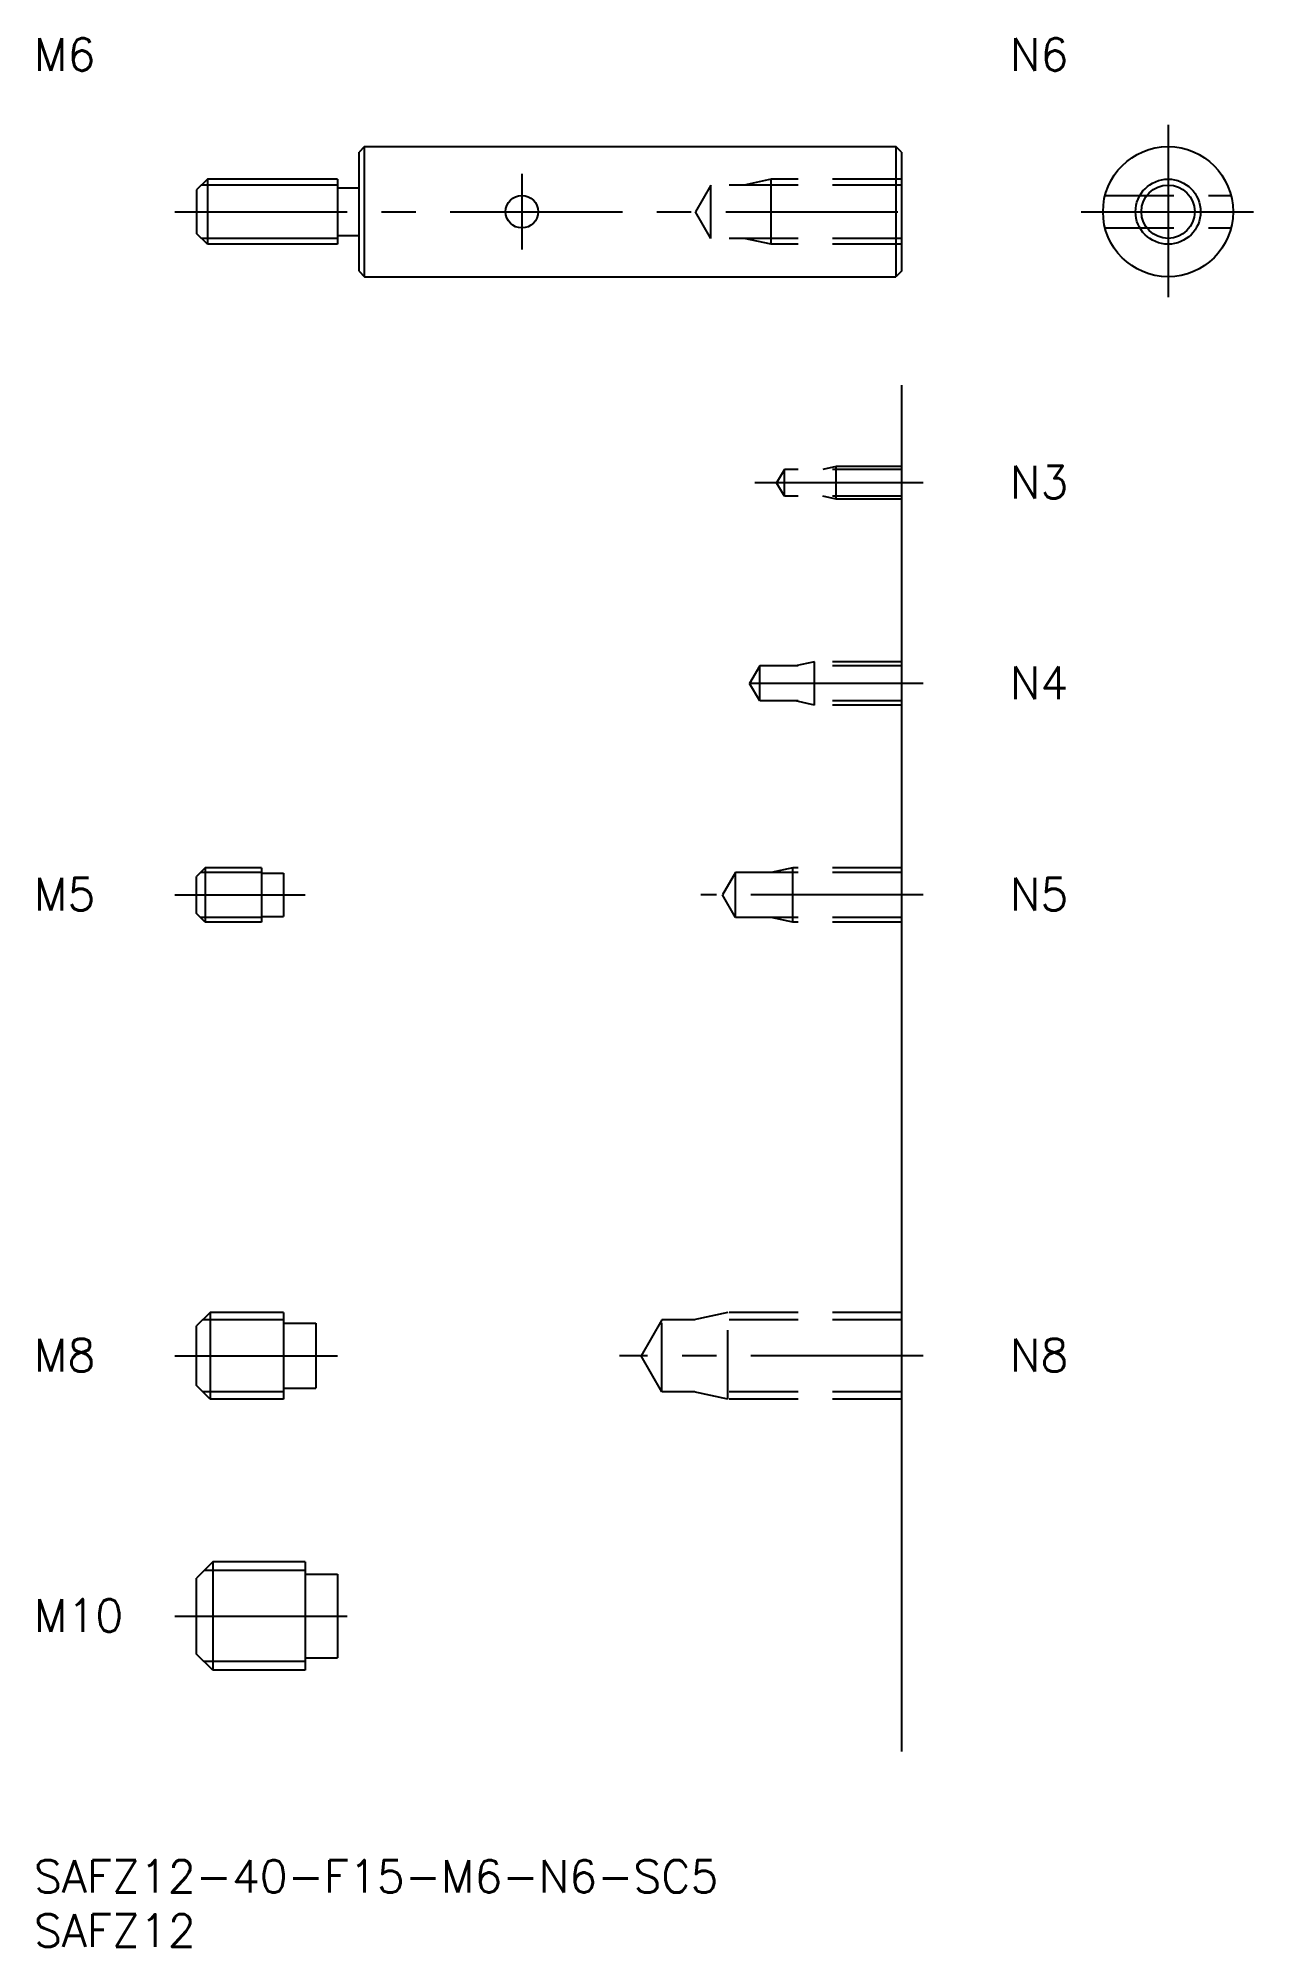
# Model space of a CAD drawing. Extents: x 0 to 113, y -8 to 168.
import ezdxf

# ---------------------------------------------------------------- set-up
doc = ezdxf.new("R2010")
doc.units = 0
doc.header["$LTSCALE"] = 0.5
doc.linetypes.add('CENTER', pattern=[50.8, 31.75, -6.35, 6.35, -6.35])
doc.linetypes.add('DASHED', pattern=[19.05, 12.7, -6.35])
for name, color, linetype in [('MSM_CENTER', 1, 'CENTER'), ('MSM_CONTINUOUS', 7, 'CONTINUOUS'), ('MSM_DASHED', 4, 'DASHED'), ('MSM_NARROW', 5, 'CONTINUOUS'), ('MSM_PART_NUMBER', 7, 'CONTINUOUS')]:
    doc.layers.add(name, color=color, linetype=linetype)
doc.styles.get("Standard").update_dxf_attribs({"font": 'txt.shx', "height": 1, "bigfont": 'bigfont.shx'})

# ---------------------------------------------------------------- blocks, each defined once
blk = doc.blocks.new('*U10')
at = {"layer": 'MSM_PART_NUMBER'}
blk.add_text('SAFZ12-40-F15-M6-N6-SC5', height=3, dxfattribs=at).set_placement((0, -3))
blk = doc.blocks.new('*U11')
at = {"layer": 'MSM_PART_NUMBER'}
blk.add_text('SAFZ12', height=3, dxfattribs=at).set_placement((0, -8))
blk = doc.blocks.new('*U12')
at = {"layer": 'MSM_PART_NUMBER'}
blk.add_text('N8', height=3, dxfattribs=at).set_placement((90, 45.06))
blk = doc.blocks.new('*U13')
at = {"layer": 'MSM_PART_NUMBER'}
blk.add_text('N5', height=3, dxfattribs=at).set_placement((90, 87.56))
blk = doc.blocks.new('*U14')
at = {"layer": 'MSM_PART_NUMBER'}
blk.add_text('N4', height=3, dxfattribs=at).set_placement((90, 107.06))
blk = doc.blocks.new('*U15')
at = {"layer": 'MSM_PART_NUMBER'}
blk.add_text('M10', height=3, dxfattribs=at).set_placement((0, 21.06))
blk = doc.blocks.new('*U16')
at = {"layer": 'MSM_PART_NUMBER'}
blk.add_text('M8', height=3, dxfattribs=at).set_placement((0, 45.06))
blk = doc.blocks.new('*U17')
at = {"layer": 'MSM_PART_NUMBER'}
blk.add_text('M6', height=3, dxfattribs=at).set_placement((0, 165))
blk = doc.blocks.new('*U18')
at = {"layer": 'MSM_PART_NUMBER'}
blk.add_text('N6', height=3, dxfattribs=at).set_placement((90, 165))
blk = doc.blocks.new('*U19')
at = {"layer": 'MSM_PART_NUMBER'}
blk.add_text('N3', height=3, dxfattribs=at).set_placement((90, 125.56))
blk = doc.blocks.new('*U20')
at = {"layer": 'MSM_PART_NUMBER'}
blk.add_text('M5', height=3, dxfattribs=at).set_placement((0, 87.56))

msp = doc.modelspace()

# ---------------------------------------------------------------- linework, layer by layer
at = {"layer": 'MSM_CENTER'}
for p, q in [((104.6, 160), (104.6, 144)), ((45, 155.5), (45, 148.5)), ((13, 152), (82, 152)), ((96.6, 152), (112.6, 152)), ((82, 127), (66.5, 127)), ((82, 108.5), (64, 108.5)), ((13, 89), (25, 89)), ((82, 89), (61.5, 89)), ((13, 46.5), (28, 46.5)), ((82, 46.5), (54, 46.5)), ((13, 22.5), (30, 22.5))]:
    msp.add_line(p, q, dxfattribs=at)
at = {"layer": 'MSM_CONTINUOUS'}
for p, q in [((30.5, 158), (30, 157.5)), ((30, 146.5), (30, 157.5)), ((30.5, 158), (79.5, 158)), ((30.5, 146), (30.5, 158)), ((80, 157.5), (79.5, 158)), ((79.5, 158), (79.5, 146)), ((80, 157.5), (80, 146.5)), ((16, 155), (15, 154)), ((28, 155), (16, 155)), ((16, 155), (16, 149)), ((28, 155), (28, 149)), ((15, 154), (15, 150)), ((28, 154.2), (30, 154.2)), ((16, 149), (15, 150)), ((28, 149.8), (30, 149.8)), ((28, 149), (16, 149)), ((30, 146.5), (30.5, 146)), ((80, 146.5), (79.5, 146)), ((30.5, 146), (79.5, 146)), ((80, 136), (80, 10)), ((15.8, 91.5), (15, 90.7)), ((15, 87.3), (15, 90.7)), ((21, 91.5), (15.8, 91.5)), ((15.8, 91.5), (15.8, 86.5)), ((21, 91.5), (21, 86.5)), ((21, 91), (23, 91)), ((23, 91), (23, 87)), ((15.8, 86.5), (15, 87.3)), ((21, 86.5), (15.8, 86.5)), ((21, 87), (23, 87)), ((16.25, 50.5), (15, 49.25)), ((23, 50.5), (16.25, 50.5)), ((16.25, 50.5), (16.25, 42.5)), ((23, 50.5), (23, 42.5)), ((23, 49.5), (26, 49.5)), ((26, 49.5), (26, 43.5)), ((15, 43.75), (15, 49.25)), ((16.25, 42.5), (15, 43.75)), ((23, 42.5), (16.25, 42.5)), ((23, 43.5), (26, 43.5)), ((16.5, 27.5), (15, 26)), ((25, 27.5), (16.5, 27.5)), ((16.5, 27.5), (16.5, 17.5)), ((25, 27.5), (25, 17.5)), ((15, 19), (15, 26)), ((25, 26.35), (28, 26.35)), ((28, 26.35), (28, 18.65)), ((16.5, 17.5), (15, 19)), ((25, 18.65), (28, 18.65)), ((25, 17.5), (16.5, 17.5))]:
    msp.add_line(p, q, dxfattribs=at)
for centre, radius in [((104.6, 152), 6), ((45, 152), 1.5), ((104.6, 152), 2.46)]:
    msp.add_circle(centre, radius, dxfattribs=at)
at = {"layer": 'MSM_DASHED'}
for p, q in [((68, 155), (65.5, 154.46)), ((80, 155), (68, 155)), ((68, 149), (68, 155)), ((62.42, 154.46), (61, 152)), ((80, 154.46), (62.42, 154.46)), ((62.42, 149.54), (62.42, 154.46)), ((98.79, 153.5), (110.41, 153.5)), ((62.42, 149.54), (61, 152)), ((98.79, 150.5), (110.41, 150.5)), ((80, 149.54), (62.42, 149.54)), ((68, 149), (65.5, 149.54)), ((80, 149), (68, 149)), ((74, 128.5), (72.75, 128.23)), ((80, 128.5), (74, 128.5)), ((74, 125.5), (74, 128.5)), ((69.21, 128.23), (68.5, 127)), ((69.21, 125.77), (68.5, 127)), ((80, 128.23), (69.21, 128.23)), ((69.21, 125.77), (69.21, 128.23)), ((80, 125.77), (69.21, 125.77)), ((74, 125.5), (72.75, 125.77)), ((80, 125.5), (74, 125.5)), ((66.94, 110.12), (66, 108.5)), ((80, 110.12), (66.94, 110.12)), ((66.94, 106.88), (66.94, 110.12)), ((72, 110.5), (70.25, 110.12)), ((80, 110.5), (72, 110.5)), ((72, 106.5), (72, 110.5)), ((66.94, 106.88), (66, 108.5)), ((80, 106.88), (66.94, 106.88)), ((72, 106.5), (70.25, 106.88)), ((80, 106.5), (72, 106.5)), ((64.69, 91.07), (63.5, 89)), ((80, 91.07), (64.69, 91.07)), ((64.69, 86.93), (64.69, 91.07)), ((70, 91.5), (68, 91.07)), ((80, 91.5), (70, 91.5)), ((70, 86.5), (70, 91.5)), ((64.69, 86.93), (63.5, 89)), ((80, 86.93), (64.69, 86.93)), ((70, 86.5), (68, 86.93)), ((80, 86.5), (70, 86.5)), ((57.92, 49.82), (56, 46.5)), ((57.92, 43.18), (57.92, 49.82)), ((80, 49.82), (57.92, 49.82)), ((64, 50.5), (60.87, 49.82)), ((64, 42.5), (64, 50.5)), ((80, 50.5), (64, 50.5)), ((57.92, 43.18), (56, 46.5)), ((80, 43.18), (57.92, 43.18)), ((64, 42.5), (60.87, 43.18)), ((80, 42.5), (64, 42.5))]:
    msp.add_line(p, q, dxfattribs=at)
at = {"layer": 'MSM_NARROW'}
for p, q in [((28, 154.46), (15.46, 154.46)), ((28, 149.54), (15.46, 149.54)), ((21, 91.07), (15.37, 91.07)), ((21, 86.93), (15.37, 86.93)), ((23, 49.82), (15.57, 49.82)), ((23, 43.18), (15.57, 43.18)), ((25, 26.69), (15.69, 26.69)), ((25, 18.31), (15.69, 18.31))]:
    msp.add_line(p, q, dxfattribs=at)
msp.add_circle((104.6, 152), 3, dxfattribs=at)

# ---------------------------------------------------------------- block references
at = {"layer": 'MSM_CONTINUOUS'}
for name in ['*U17', '*U18', '*U19', '*U14', '*U20', '*U13', '*U16', '*U12', '*U15', '*U10', '*U11']:
    msp.add_blockref(name, (0, 0), dxfattribs=at)

doc.saveas('drawing.dxf')
